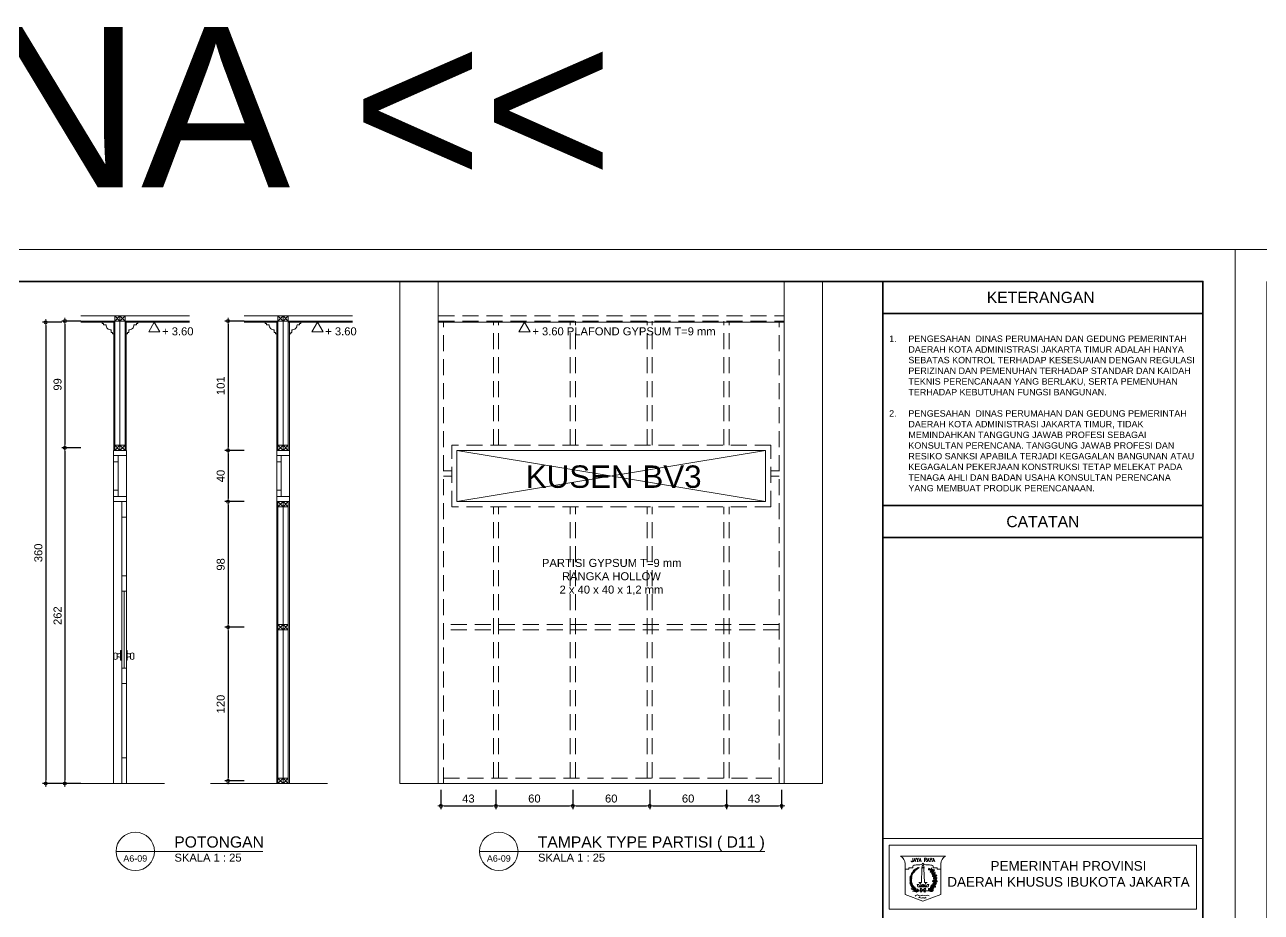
# Model space of a CAD drawing. Header units: millimetres. Extents: x -11 to 1625, y -267 to 180.
# Drawn here: x 957.42 to 996.03, y 152.3 to 180.01 of the extents above; entities that cross this region are included whole.
import ezdxf
from ezdxf.enums import TextEntityAlignment as Align

# ---------------------------------------------------------------- set-up
doc = ezdxf.new("R2010")
doc.units = ezdxf.units.MM
doc.linetypes.add('HIDDEN', pattern=[0.375, 0.25, -0.125])
for name, color, linetype, lineweight in [('ars', 11, 'Continuous', 5), ('GRS KOP', 1, 'Continuous', 35), ('kop', 7, 'Continuous', 20), ('kus', 63, 'Continuous', 15), ('lan', 7, 'Continuous', 15), ('not', 7, 'Continuous', 20), ('PARTISI', 190, 'Continuous', 9), ('pla', 213, 'Continuous', 15), ('tem', 5, 'Continuous', 20), ('u', 6, 'Continuous', 20)]:
    doc.layers.add(name, color=color, linetype=linetype, lineweight=lineweight)
doc.styles.add('BARU', font='complex.shx')
doc.styles.add('S', font='SIMPLEX', dxfattribs={"width": 1.1})
doc.styles.add('simplek', font='simplex.shx')
doc.styles.get("Standard").update_dxf_attribs({"font": 'ARIALUNI.TTF'})
doc.dimstyles.new('SK-25', dxfattribs={"dimtxt": 0.25, "dimasz": 0.1, "dimexe": 0.1, "dimexo": 0, "dimgap": 0.1, "dimtad": 1, "dimdec": 0, "dimlfac": 25, "dimzin": 12, "dimdsep": 46, "dimtxsty": 'Standard', "dimblk": 'BULAT', "dimcen": 0.1, "dimclrd": 256, "dimadec": 0, "dimazin": 3, "dimtfac": 1, "dimtdec": 0, "dimtofl": 0, "dimtmove": 0, "dimatfit": 3, "dimldrblk": 'BULAT', "dimfxl": 0, "dimtolj": 1, "dimtzin": 0, "dimarcsym": 0})

# ---------------------------------------------------------------- blocks, each defined once
blk = doc.blocks.new('kop')
at = {"layer": 'ars'}
for p, q in [((74.521, 35.599), (74.496, 35.614)), ((74.534, 35.595), (74.538, 35.581)), ((74.578, 35.526), (74.553, 35.541)), ((74.578, 35.526), (74.581, 35.555)), ((74.6, 35.468), (74.612, 35.457)), ((74.621, 35.202), (74.607, 35.228)), ((74.614, 35.467), (74.614, 35.452)), ((74.634, 35.366), (74.615, 35.388)), ((74.621, 35.202), (74.64, 35.225)), ((74.631, 35.289), (74.635, 35.273)), ((74.634, 35.366), (74.643, 35.394)), ((74.642, 35.304), (74.637, 35.29)), ((74.472, 34.989), (74.502, 34.992)), ((74.537, 35.048), (74.537, 35.078)), ((74.552, 35.066), (74.578, 35.081))]:
    blk.add_line(p, q, dxfattribs=at)
for centre, radius, start, end in [((74.278, 35.315), 0.405, 114.0856, 237.6325), ((73.961, 35.528), 0.0488, 145.7989, 210.2603), ((73.879, 35.531), 0.0488, 325.7989, 30.2603), ((73.916, 35.552), 0.0488, 274.0793, 338.5407), ((73.965, 35.485), 0.0488, 94.0793, 158.5407), ((73.985, 35.56), 0.0488, 139.3679, 203.8292), ((73.904, 35.572), 0.0488, 319.3679, 23.8292), ((73.984, 35.517), 0.0488, 87.6483, 152.1096), ((73.943, 35.589), 0.0488, 267.6483, 332.1096), ((74.012, 35.589), 0.0488, 133.8416, 198.303), ((73.932, 35.609), 0.0488, 313.8416, 18.303), ((74.007, 35.547), 0.0488, 82.122, 146.5834), ((73.973, 35.622), 0.0488, 262.122, 326.5834), ((74.036, 35.612), 0.0439, 126.6239, 191.0853), ((73.967, 35.639), 0.0439, 306.6239, 11.0853), ((74.026, 35.575), 0.0439, 74.9043, 139.3657), ((74.005, 35.646), 0.0439, 254.9043, 319.3657), ((74, 35.656), 0.0352, 303.961, 8.4223), ((74.054, 35.632), 0.0352, 123.961, 188.4223), ((74.045, 35.603), 0.0352, 72.2414, 136.7027), ((74.03, 35.66), 0.0352, 252.2414, 316.7027), ((74.027, 35.676), 0.0352, 297.7406, 2.2019), ((74.078, 35.647), 0.0352, 117.7406, 182.2019), ((74.066, 35.619), 0.0352, 66.021, 130.4823), ((74.057, 35.677), 0.0352, 246.021, 310.4823), ((74.097, 35.661), 0.0281, 113.4007, 177.862), ((74.058, 35.688), 0.0281, 293.4007, 357.862), ((74.086, 35.64), 0.0281, 61.6811, 126.1424), ((74.082, 35.687), 0.0281, 241.6811, 306.1424), ((74.082, 35.701), 0.0281, 293.4007, 357.862), ((74.121, 35.674), 0.0281, 113.4007, 177.862), ((74.11, 35.653), 0.0281, 61.6811, 126.1424), ((74.106, 35.7), 0.0281, 241.6811, 306.1424), ((74.117, 35.713), 0.0281, 260.9368, 325.3982), ((74.136, 35.669), 0.0281, 80.9368, 145.3982), ((74.232, 35.315), 0.405, 302.3675, 44.4851), ((74.485, 35.674), 0.0613, 235.5154, 280.6207), ((74.445, 35.613), 0.0507, 1.4248, 71.624), ((74.541, 35.601), 0.0613, 235.5154, 280.6207), ((74.589, 35.652), 0.0795, 151.1819, 225.9956), ((74.502, 35.54), 0.0507, 1.4248, 71.624), ((74.464, 35.633), 0.0795, 331.1819, 45.9956), ((74.611, 35.596), 0.0507, 162.5946, 232.7938), ((74.538, 35.6), 0.0613, 313.598, 358.7033), ((74.684, 35.504), 0.0795, 133.1999, 208.0136), ((74.559, 35.525), 0.0795, 313.1999, 28.0136), ((73.816, 35.253), 0.061, 2.2926, 66.7539), ((73.901, 35.312), 0.061, 182.2926, 246.7539), ((73.829, 35.191), 0.061, 12.6628, 77.1241), ((73.902, 35.264), 0.061, 192.6628, 257.1241), ((73.906, 35.362), 0.061, 172.3995, 236.8608), ((73.812, 35.319), 0.061, 352.3995, 56.8608), ((73.907, 35.225), 0.061, 200.2151, 264.6765), ((73.844, 35.143), 0.061, 20.2151, 84.6765), ((73.916, 35.414), 0.061, 164.619, 229.0804), ((73.817, 35.384), 0.061, 344.619, 49.0804), ((73.921, 35.183), 0.061, 206.1601, 270.6214), ((73.867, 35.095), 0.061, 26.1601, 90.6214), ((73.933, 35.316), 0.061, 120.6799, 185.1412), ((73.842, 35.364), 0.061, 300.6799, 5.1412), ((73.923, 35.456), 0.0488, 158.8649, 223.3262), ((73.936, 35.271), 0.061, 130.573, 195.0343), ((73.852, 35.424), 0.061, 292.8994, 357.3608), ((73.937, 35.365), 0.061, 112.8994, 177.3608), ((73.842, 35.44), 0.0488, 338.8649, 43.3262), ((73.837, 35.302), 0.061, 310.573, 15.0343), ((73.943, 35.23), 0.061, 140.9432, 205.4045), ((73.873, 35.469), 0.0488, 287.1453, 351.6066), ((73.935, 35.415), 0.0488, 107.1453, 171.6066), ((73.841, 35.243), 0.061, 320.9432, 25.4045), ((73.942, 35.493), 0.0488, 150.2996, 214.761), ((73.957, 35.19), 0.061, 140.9432, 205.4045), ((73.859, 35.489), 0.0488, 330.2996, 34.761), ((73.948, 35.451), 0.0488, 98.58, 163.0414), ((73.894, 35.513), 0.0488, 278.58, 343.0414), ((73.854, 35.203), 0.061, 320.9432, 25.4045), ((73.974, 35.153), 0.061, 146.9028, 211.3642), ((73.871, 35.155), 0.061, 326.9028, 31.3642), ((73.997, 35.115), 0.061, 146.6953, 211.1566), ((73.893, 35.117), 0.061, 326.6953, 31.1566), ((74.526, 35.44), 0.0795, 20.9123, 95.7261), ((74.592, 35.547), 0.0795, 200.9123, 275.7261), ((74.644, 35.186), 0.0795, 153.0891, 227.9029), ((74.627, 35.286), 0.0613, 205.6201, 250.7254), ((74.52, 35.163), 0.0795, 333.0891, 47.9029), ((74.623, 35.449), 0.0613, 217.2288, 262.3342), ((74.663, 35.361), 0.0795, 171.1641, 245.9779), ((74.552, 35.301), 0.0795, 351.1641, 65.9779), ((74.566, 35.403), 0.0507, 343.1383, 53.3375), ((74.562, 35.252), 0.0507, 331.5296, 41.7288), ((74.602, 35.228), 0.0795, 271.02, 345.8338), ((74.68, 35.129), 0.0795, 91.02, 165.8338), ((74.682, 35.427), 0.0507, 150.0679, 220.2671), ((74.688, 35.241), 0.0507, 128.2781, 198.4773), ((74.63, 35.285), 0.0613, 279.2815, 324.3868), ((74.721, 35.315), 0.0795, 113.3027, 188.1164), ((74.611, 35.377), 0.0795, 293.3027, 8.1164), ((74.611, 35.447), 0.0613, 301.0712, 346.1766), ((73.941, 35.145), 0.061, 208.508, 272.9693), ((73.891, 35.055), 0.061, 28.508, 92.9693), ((73.921, 35.015), 0.061, 40.0311, 104.4924), ((73.953, 35.113), 0.061, 220.0311, 284.4924), ((73.956, 34.978), 0.061, 49.2006, 113.662), ((73.971, 35.08), 0.061, 229.2006, 293.662), ((74.021, 35.084), 0.061, 144.8635, 209.3249), ((73.918, 35.089), 0.061, 324.8635, 29.3249), ((73.99, 34.949), 0.061, 44.4223, 108.8836), ((74.014, 35.049), 0.061, 224.4223, 288.8836), ((74.049, 35.054), 0.061, 144.4903, 208.9516), ((73.946, 35.059), 0.061, 324.4903, 28.9516), ((74.08, 35.031), 0.061, 156.1803, 220.6416), ((73.978, 35.016), 0.061, 336.1803, 40.6416), ((74.567, 35.052), 0.0795, 137.1076, 211.9214), ((74.441, 35.064), 0.0795, 317.1076, 31.9214), ((74.547, 34.969), 0.0507, 83.4432, 153.6424), ((74.537, 35.042), 0.0613, 234.4466, 279.5519), ((74.569, 34.993), 0.0612, 69.8962, 144.7099), ((74.541, 35.085), 0.0612, 249.8962, 324.7099), ((74.582, 35.119), 0.0613, 176.9872, 222.0926), ((74.509, 35.12), 0.0507, 302.8967, 13.0959), ((74.629, 35.078), 0.0507, 106.5818, 176.781), ((74.591, 35.141), 0.0613, 257.5851, 302.6905)]:
    blk.add_arc(centre, radius, start, end, dxfattribs=at)
at = {"layer": 'ars', "color": 11}
for centre, radius, start, end in [((74.491, 34.995), 0.0613, 158.8696, 203.9749), ((74.422, 35.02), 0.0507, 284.779, 354.9783), ((74.44, 34.986), 0.016, 270, 302.3675)]:
    blk.add_arc(centre, radius, start, end, dxfattribs=at)
at = {"layer": 'ars'}
for points, start_tangent, end_tangent in [([(74.461, 35.651), (74.466, 35.634), (74.45, 35.624), (74.429, 35.623), (74.426, 35.64), (74.439, 35.661), (74.444, 35.672), (74.461, 35.663), (74.461, 35.651)], (0.714442, -0.699695), (0.714442, -0.699695)), ([(74.518, 35.578), (74.523, 35.561), (74.507, 35.551), (74.486, 35.55), (74.483, 35.567), (74.496, 35.588), (74.501, 35.599), (74.518, 35.589), (74.518, 35.578)], (0.714442, -0.699695), (0.714442, -0.699695)), ([(74.571, 35.605), (74.582, 35.591), (74.6, 35.598), (74.612, 35.615), (74.601, 35.627), (74.576, 35.629), (74.564, 35.631), (74.562, 35.612), (74.571, 35.605)], (0.149901, -0.988701), (0.149901, -0.988701)), ([(74.551, 35.127), (74.539, 35.113), (74.521, 35.122), (74.51, 35.139), (74.522, 35.151), (74.547, 35.151), (74.559, 35.152), (74.56, 35.133), (74.551, 35.127)], (-0.223771, -0.974642), (-0.223771, -0.974642)), ([(74.594, 35.435), (74.593, 35.416), (74.574, 35.412), (74.555, 35.418), (74.556, 35.435), (74.576, 35.451), (74.584, 35.459), (74.597, 35.445), (74.594, 35.435)], (0.458819, -0.88853), (0.458819, -0.88853)), ([(74.596, 35.277), (74.591, 35.26), (74.572, 35.259), (74.554, 35.269), (74.559, 35.285), (74.581, 35.297), (74.591, 35.303), (74.601, 35.287), (74.596, 35.277)], (0.270637, -0.962681), (0.270637, -0.962681)), ([(74.644, 35.445), (74.652, 35.429), (74.671, 35.432), (74.687, 35.445), (74.678, 35.46), (74.654, 35.467), (74.643, 35.472), (74.637, 35.453), (74.644, 35.445)], (-0.068112, -0.997678), (-0.068112, -0.997678)), ([(74.66, 35.272), (74.661, 35.253), (74.68, 35.25), (74.699, 35.256), (74.697, 35.273), (74.677, 35.288), (74.669, 35.297), (74.656, 35.282), (74.66, 35.272)], (-0.433585, -0.901113), (-0.433585, -0.901113)), ([(74.463, 35.013), (74.447, 35.004), (74.433, 35.018), (74.428, 35.037), (74.443, 35.045), (74.467, 35.037), (74.479, 35.034), (74.474, 35.016), (74.463, 35.013)], (-0.515761, -0.856733), (-0.515761, -0.856733)), ([(74.549, 35.011), (74.537, 34.997), (74.548, 34.981), (74.566, 34.972), (74.576, 34.985), (74.573, 35.01), (74.573, 35.022), (74.554, 35.021), (74.549, 35.011)], (-0.942817, -0.33331), (-0.942817, -0.33331)), ([(74.614, 35.117), (74.608, 35.1), (74.624, 35.089), (74.645, 35.088), (74.649, 35.104), (74.636, 35.126), (74.631, 35.137), (74.614, 35.128), (74.614, 35.117)], (-0.735998, -0.676983), (-0.735998, -0.676983))]:
    blk.add_spline(points, degree=3, dxfattribs=dict(at, start_tangent=start_tangent, end_tangent=end_tangent))
for points in [[(74.445, 34.97), (74.47, 34.975), (74.522, 34.973), (74.56, 34.955)], [(74.445, 34.97), (74.468, 34.959), (74.518, 34.947), (74.56, 34.955)]]:
    blk.add_spline(points, degree=3, dxfattribs=at)
at = {"layer": 'GRS KOP'}
for p, q in [((73, 1), (73, 54)), ((83, 1), (83, 54)), ((73, 53), (83, 53)), ((73, 47), (83, 47)), ((73, 46), (83, 46))]:
    blk.add_line(p, q, dxfattribs=at)
blk.add_lwpolyline([(1, 54), (83, 54), (83, 1), (1, 1)], close=True, dxfattribs=at)
at = {"layer": 'kop', "color": 7}
for p, q in [((84, 55), (0, 55)), ((0, 55), (0, 0)), ((84, 55), (84, 0)), ((84, 55), (84, 0)), ((74.205, 35.69), (74.305, 35.69)), ((74.225, 35.67), (74.205, 35.23)), ((74.235, 35.698), (74.275, 35.698)), ((74.285, 35.67), (74.305, 35.23)), ((74.075, 35.17), (74.124, 35.17)), ((74.075, 35.17), (74.095, 35.09)), ((74.124, 35.23), (74.124, 35.228)), ((74.124, 35.23), (74.205, 35.23)), ((74.124, 35.228), (74.129, 35.228)), ((74.124, 35.17), (74.134, 35.13)), ((74.195, 35.15), (74.235, 35.15)), ((74.275, 35.15), (74.315, 35.15)), ((74.305, 35.23), (74.386, 35.23)), ((74.376, 35.13), (74.386, 35.17)), ((74.381, 35.228), (74.386, 35.228)), ((74.386, 35.23), (74.386, 35.228)), ((74.386, 35.17), (74.435, 35.17)), ((74.415, 35.09), (74.435, 35.17)), ((74.095, 35.09), (74.415, 35.09)), ((74.134, 35.13), (74.376, 35.13))]:
    blk.add_line(p, q, dxfattribs=at)
at = {"layer": 'kop'}
for p, q in [((83, 36.6), (73, 36.6)), ((73.2, 34.4), (73.2, 36.4)), ((82.8, 36.4), (73.2, 36.4)), ((82.8, 34.4), (82.8, 36.4)), ((82.8, 34.4), (73.2, 34.4))]:
    blk.add_line(p, q, dxfattribs=at)
at = {"layer": 'kop', "color": 5}
for p, q in [((74.955, 36.05), (73.555, 36.05)), ((73.695, 35.81), (73.695, 34.85)), ((73.695, 35.65), (73.815, 35.65)), ((73.815, 35.69), (73.815, 35.65)), ((73.815, 35.69), (73.935, 35.69)), ((73.935, 35.73), (73.935, 35.69)), ((74.575, 35.73), (74.575, 35.69)), ((74.695, 35.69), (74.575, 35.69)), ((74.695, 35.69), (74.695, 35.65)), ((74.815, 35.65), (74.695, 35.65)), ((74.815, 35.81), (74.815, 34.85)), ((73.695, 34.85), (74.255, 34.65)), ((74.225, 34.95), (74.171, 35.022)), ((74.255, 34.986), (74.203, 35.046)), ((74.225, 34.95), (74.21, 34.93)), ((74.255, 34.986), (74.307, 35.046)), ((74.255, 34.65), (74.815, 34.85)), ((74.285, 34.95), (74.339, 35.022)), ((74.285, 34.95), (74.3, 34.93))]:
    blk.add_line(p, q, dxfattribs=at)
at = {"layer": 'kop', "color": 7}
for points in [[(74.235, 35.698), (74.233, 35.701), (74.231, 35.704), (74.229, 35.707), (74.228, 35.71), (74.227, 35.713), (74.227, 35.715), (74.226, 35.718), (74.226, 35.72), (74.226, 35.723), (74.226, 35.725), (74.226, 35.728), (74.226, 35.731), (74.226, 35.733), (74.227, 35.736), (74.228, 35.738), (74.229, 35.741), (74.23, 35.743), (74.232, 35.746), (74.234, 35.749), (74.236, 35.753), (74.24, 35.758), (74.244, 35.763), (74.249, 35.77), (74.255, 35.778)], [(74.275, 35.698), (74.277, 35.701), (74.279, 35.704), (74.281, 35.707), (74.282, 35.71), (74.283, 35.713), (74.283, 35.715), (74.284, 35.718), (74.284, 35.72), (74.284, 35.723), (74.284, 35.725), (74.284, 35.728), (74.284, 35.731), (74.284, 35.733), (74.283, 35.736), (74.282, 35.738), (74.281, 35.741), (74.28, 35.743), (74.278, 35.746), (74.276, 35.749), (74.274, 35.753), (74.27, 35.758), (74.266, 35.763), (74.261, 35.77), (74.255, 35.778)]]:
    blk.add_lwpolyline(points, dxfattribs=at)
at = {"layer": 'kop', "color": 1}
blk.add_lwpolyline([(74.07, 34.97), (74.44, 34.97)], close=True, dxfattribs=at)
at = {"layer": 'kop', "color": 5}
for points in [[(74.21, 34.97), (74.18, 34.93)], [(74.3, 34.97), (74.33, 34.93)]]:
    blk.add_lwpolyline(points, dxfattribs=at)
for centre, radius, start, end in [((73.419, 35.81), 0.276, 0, 60.5129), ((75.091, 35.81), 0.276, 119.4871, 180), ((73.975, 35.73), 0.04, 90, 180), ((74.535, 35.73), 0.04, 0, 90), ((74.187, 35.034), 0.02, 36.8699, 216.8699), ((74.323, 35.034), 0.02, 323.1301, 143.1301)]:
    blk.add_arc(centre, radius, start, end, dxfattribs=at)
at = {"layer": 'kop', "color": 7}
for centre, radius, start, end in [((74.198, 35.663), 0.0283, 15, 75), ((74.312, 35.663), 0.0283, 105, 165), ((74.079, 35.119), 0.12, 15, 65.3894), ((74.255, 35.15), 0.02, 0, 180), ((74.431, 35.119), 0.12, 114.6106, 165)]:
    blk.add_arc(centre, radius, start, end, dxfattribs=at)
at = {"layer": 'kop', "color": 1}
blk.add_arc((74.07, 34.986), 0.016, 237.6325, 270, dxfattribs=at)
at = {"layer": 'kop', "color": 5}
for points in [[(74.255, 35.83), (74.232, 35.807), (74.2, 35.793), (74.12, 35.782), (74.046, 35.777), (73.975, 35.77)], [(74.255, 35.83), (74.278, 35.807), (74.31, 35.793), (74.39, 35.782), (74.464, 35.777), (74.535, 35.77)], [(74.023, 34.99), (74.006, 34.984), (73.974, 34.992), (73.925, 35.01), (73.891, 35.041)], [(74.038, 34.971), (74.016, 34.967), (73.997, 34.959), (73.964, 34.956), (73.932, 34.964)], [(74.082, 34.965), (74.066, 34.956), (74.034, 34.952), (74.006, 34.952), (73.992, 34.948)], [(74.015, 34.807), (74.089, 34.844), (74.162, 34.807), (74.249, 34.833), (74.326, 34.809), (74.4, 34.83), (74.45, 34.817)], [(74.125, 34.97), (74.104, 34.959), (74.093, 34.947), (74.051, 34.932), (74.033, 34.937)], [(74.113, 34.984), (74.085, 34.986), (74.071, 34.993), (74.051, 34.993)], [(74.125, 34.97), (74.112, 34.996), (74.085, 35.02), (74.081, 35.031)], [(74.12, 34.747), (74.16, 34.759), (74.204, 34.744), (74.255, 34.753), (74.3, 34.744), (74.332, 34.758), (74.357, 34.749)]]:
    blk.add_spline(points, degree=3, dxfattribs=at)
at = {"layer": 'kop'}
for s, height, p in [('KETERANGAN ', 0.35, (78, 53.5)), ('CATATAN', 0.35, (78, 46.5)), ('PEMERINTAH PROVINSI', 0.29998, (78.8, 35.75)), ('DAERAH KHUSUS IBUKOTA JAKARTA', 0.29998, (78.8, 35.25))]:
    blk.add_text(s, height=height, dxfattribs=at).set_placement(p, align=Align.MIDDLE)
at = {"layer": 'kop', "color": 5, "style": 'BARU', "width": 0.9}
blk.add_text('JAYA RAYA', height=0.12, dxfattribs=at).set_placement((74.255, 35.93), align=Align.MIDDLE)
at = {"layer": 'kop', "insert": (73.2, 49.875), "char_height": 0.2, "width": 9.6, "attachment_point": 4}
blk.add_mtext('\\pi-0.6,l0.6,t0.6;1.^IPENGESAHAN  DINAS PERUMAHAN DAN GEDUNG PEMERINTAH DAERAH KOTA ADMINISTRASI JAKARTA TIMUR ADALAH HANYA SEBATAS KONTROL TERHADAP KESESUAIAN DENGAN REGULASI PERIZINAN DAN PEMENUHAN TERHADAP STANDAR DAN KAIDAH TEKNIS PERENCANAAN YANG BERLAKU, SERTA PEMENUHAN TERHADAP KEBUTUHAN FUNGSI BANGUNAN.\\P\\P2.^IPENGESAHAN  DINAS PERUMAHAN DAN GEDUNG PEMERINTAH DAERAH KOTA ADMINISTRASI JAKARTA TIMUR, TIDAK MEMINDAHKAN TANGGUNG JAWAB PROFESI SEBAGAI KONSULTAN PERENCANA. TANGGUNG JAWAB PROFESI DAN RESIKO SANKSI APABILA TERJADI KEGAGALAN BANGUNAN ATAU KEGAGALAN PEKERJAAN KONSTRUKSI TETAP MELEKAT PADA TENAGA AHLI DAN BADAN USAHA KONSULTAN PERENCANA YANG MEMBUAT PRODUK PERENCANAAN.', dxfattribs=at)
at = {"layer": 'kop', "style": 'BARU', "flags": 4}
for p, height in [((73.8, 5.4), 0.35), ((80.303, 5.382), 0.25), ((73.8, 4.9), 0.35), ((80.303, 4.882), 0.25), ((73.8, 4.4), 0.35), ((80.303, 4.382), 0.25)]:
    blk.add_attdef('-', p, '', height=height, dxfattribs=at)
at = {"layer": 'kop', "flags": 4}
for tag, p in [('AR-00', (78.057, 2.648)), ('00', (81.238, 2.647))]:
    blk.add_attdef(tag, text='', height=0.35, dxfattribs=at).set_placement(p, align=Align.MIDDLE)
blk = doc.blocks.new('PEILA')
blk.add_lwpolyline([(-0.188, -0.325), (0.188, -0.325), (0, 0)], close=True)
at = {"style": 'S', "width": 1.1, "flags": 4}
blk.add_attdef('CAT', (0.265, -0.289), '', height=0.2, dxfattribs=at)
blk = doc.blocks.new('BULAT')
for p, q in [((-1, 0), (1, 0)), ((0, -1), (0, 1))]:
    blk.add_line(p, q)
blk.add_circle((0, 0), 0.5)
blk = doc.blocks.new('*D2407')
at = {"layer": 'Defpoints', "color": 0, "ltscale": 0.15}
for p in [(964.268, 170.762), (963.768, 166.722), (964.268, 166.722)]:
    blk.add_point(p, dxfattribs=at)
at = {"layer": 'u', "color": 0, "lineweight": -2, "ltscale": 0.15}
for p, q in [((964.268, 170.762), (963.668, 170.762)), ((964.268, 166.722), (963.668, 166.722))]:
    blk.add_line(p, q, dxfattribs=at)
at = {"layer": 'u', "lineweight": -2, "ltscale": 0.15}
blk.add_line((963.768, 170.662), (963.768, 166.822), dxfattribs=at)
at = {"layer": 'u', "lineweight": -2, "ltscale": 0.15, "xscale": 0.1, "yscale": 0.1, "zscale": 0.1}
for p, rotation in [((963.768, 170.762), 90), ((963.768, 166.722), 270)]:
    blk.add_blockref('BULAT', p, dxfattribs=dict(at, rotation=rotation))
at = {"layer": 'u', "color": 0, "ltscale": 0.15, "insert": (963.54, 168.742), "char_height": 0.25, "attachment_point": 5, "rotation": 90}
blk.add_mtext('\\A1;101', dxfattribs=at)
blk = doc.blocks.new('*D2408')
at = {"layer": 'Defpoints', "color": 0, "ltscale": 0.15}
for p in [(964.268, 161.202), (963.768, 156.402), (964.268, 156.402)]:
    blk.add_point(p, dxfattribs=at)
at = {"layer": 'u', "color": 0, "lineweight": -2, "ltscale": 0.15}
for p, q in [((964.268, 161.202), (963.668, 161.202)), ((964.268, 156.402), (963.668, 156.402))]:
    blk.add_line(p, q, dxfattribs=at)
at = {"layer": 'u', "lineweight": -2, "ltscale": 0.15}
blk.add_line((963.768, 161.102), (963.768, 156.502), dxfattribs=at)
at = {"layer": 'u', "lineweight": -2, "ltscale": 0.15, "xscale": 0.1, "yscale": 0.1, "zscale": 0.1}
for p, rotation in [((963.768, 161.202), 90), ((963.768, 156.402), 270)]:
    blk.add_blockref('BULAT', p, dxfattribs=dict(at, rotation=rotation))
at = {"layer": 'u', "color": 0, "ltscale": 0.15, "insert": (963.54, 158.802), "char_height": 0.25, "attachment_point": 5, "rotation": 90}
blk.add_mtext('\\A1;120', dxfattribs=at)
blk = doc.blocks.new('*D2409')
at = {"layer": 'Defpoints', "color": 0, "ltscale": 0.15}
for p in [(964.268, 165.122), (963.768, 161.202), (964.268, 161.202)]:
    blk.add_point(p, dxfattribs=at)
at = {"layer": 'u', "color": 0, "lineweight": -2, "ltscale": 0.15}
for p, q in [((964.268, 165.122), (963.668, 165.122)), ((964.268, 161.202), (963.668, 161.202))]:
    blk.add_line(p, q, dxfattribs=at)
at = {"layer": 'u', "lineweight": -2, "ltscale": 0.15}
blk.add_line((963.768, 165.022), (963.768, 161.302), dxfattribs=at)
at = {"layer": 'u', "lineweight": -2, "ltscale": 0.15, "xscale": 0.1, "yscale": 0.1, "zscale": 0.1}
for p, rotation in [((963.768, 165.122), 90), ((963.768, 161.202), 270)]:
    blk.add_blockref('BULAT', p, dxfattribs=dict(at, rotation=rotation))
at = {"layer": 'u', "color": 0, "ltscale": 0.15, "insert": (963.54, 163.162), "char_height": 0.25, "attachment_point": 5, "rotation": 90}
blk.add_mtext('\\A1;98', dxfattribs=at)
blk = doc.blocks.new('Ndtpd')
blk.add_line((0.747, 0), (-0.747, 0))
blk.add_circle((0, 0), 0.747)
at = {"flags": 4}
for tag, height, p in [('NO', 0.5, (0, 0.148)), ('NOLBR', 0.3, (0, -0.398))]:
    blk.add_attdef(tag, text='', height=height, dxfattribs=at).set_placement(p, align=Align.CENTER)
for tag, p, height in [('NDTPD', (1.516, 0.148), 0.5), ('SKALA', (1.523, -0.398), 0.3)]:
    blk.add_attdef(tag, p, '', height=height, dxfattribs=at)
blk = doc.blocks.new('*D2410')
at = {"layer": 'Defpoints', "color": 0, "ltscale": 0.15}
for p in [(959.173, 166.802), (958.673, 156.322), (959.173, 156.322)]:
    blk.add_point(p, dxfattribs=at)
at = {"layer": 'u', "color": 0, "lineweight": -2, "ltscale": 0.15}
for p, q in [((959.173, 166.802), (958.573, 166.802)), ((959.173, 156.322), (958.573, 156.322))]:
    blk.add_line(p, q, dxfattribs=at)
at = {"layer": 'u', "lineweight": -2, "ltscale": 0.15}
blk.add_line((958.673, 166.702), (958.673, 156.422), dxfattribs=at)
at = {"layer": 'u', "lineweight": -2, "ltscale": 0.15, "xscale": 0.1, "yscale": 0.1, "zscale": 0.1}
for p, rotation in [((958.673, 166.802), 90), ((958.673, 156.322), 270)]:
    blk.add_blockref('BULAT', p, dxfattribs=dict(at, rotation=rotation))
at = {"layer": 'u', "color": 0, "ltscale": 0.15, "insert": (958.445, 161.562), "char_height": 0.25, "attachment_point": 5, "rotation": 90}
blk.add_mtext('\\A1;262', dxfattribs=at)
blk = doc.blocks.new('*D2411')
at = {"layer": 'Defpoints', "color": 0, "ltscale": 0.15}
for p in [(959.173, 170.762), (958.673, 166.802), (959.173, 166.802)]:
    blk.add_point(p, dxfattribs=at)
at = {"layer": 'u', "color": 0, "lineweight": -2, "ltscale": 0.15}
for p, q in [((959.173, 170.762), (958.573, 170.762)), ((959.173, 166.802), (958.573, 166.802))]:
    blk.add_line(p, q, dxfattribs=at)
at = {"layer": 'u', "lineweight": -2, "ltscale": 0.15}
blk.add_line((958.673, 170.662), (958.673, 166.902), dxfattribs=at)
at = {"layer": 'u', "lineweight": -2, "ltscale": 0.15, "xscale": 0.1, "yscale": 0.1, "zscale": 0.1}
for p, rotation in [((958.673, 170.762), 90), ((958.673, 166.802), 270)]:
    blk.add_blockref('BULAT', p, dxfattribs=dict(at, rotation=rotation))
at = {"layer": 'u', "color": 0, "ltscale": 0.15, "insert": (958.445, 168.782), "char_height": 0.25, "attachment_point": 5, "rotation": 90}
blk.add_mtext('\\A1;99', dxfattribs=at)
blk = doc.blocks.new('*D2412')
at = {"layer": 'Defpoints', "color": 0, "ltscale": 0.15}
for p in [(964.268, 166.722), (963.768, 165.122), (964.268, 165.122)]:
    blk.add_point(p, dxfattribs=at)
at = {"layer": 'u', "color": 0, "lineweight": -2, "ltscale": 0.15}
for p, q in [((964.268, 166.722), (963.668, 166.722)), ((964.268, 165.122), (963.668, 165.122))]:
    blk.add_line(p, q, dxfattribs=at)
at = {"layer": 'u', "lineweight": -2, "ltscale": 0.15}
blk.add_line((963.768, 166.622), (963.768, 165.222), dxfattribs=at)
at = {"layer": 'u', "lineweight": -2, "ltscale": 0.15, "xscale": 0.1, "yscale": 0.1, "zscale": 0.1}
for p, rotation in [((963.768, 166.722), 90), ((963.768, 165.122), 270)]:
    blk.add_blockref('BULAT', p, dxfattribs=dict(at, rotation=rotation))
at = {"layer": 'u', "color": 0, "ltscale": 0.15, "insert": (963.54, 165.922), "char_height": 0.25, "attachment_point": 5, "rotation": 90}
blk.add_mtext('\\A1;40', dxfattribs=at)
blk = doc.blocks.new('*D2419')
at = {"layer": 'Defpoints', "color": 0, "ltscale": 0.15}
for p in [(972.135, 156.122), (974.535, 156.122), (974.535, 155.622)]:
    blk.add_point(p, dxfattribs=at)
at = {"layer": 'u', "color": 0, "lineweight": -2, "ltscale": 0.15}
for p, q in [((972.135, 156.122), (972.135, 155.522)), ((974.535, 156.122), (974.535, 155.522))]:
    blk.add_line(p, q, dxfattribs=at)
at = {"layer": 'u', "lineweight": -2, "ltscale": 0.15}
blk.add_line((972.235, 155.622), (974.435, 155.622), dxfattribs=at)
at = {"layer": 'u', "lineweight": -2, "ltscale": 0.15, "xscale": 0.1, "yscale": 0.1, "zscale": 0.1, "rotation": 180}
blk.add_blockref('BULAT', (972.135, 155.622), dxfattribs=at)
at = {"layer": 'u', "lineweight": -2, "ltscale": 0.15, "xscale": 0.1, "yscale": 0.1, "zscale": 0.1}
blk.add_blockref('BULAT', (974.535, 155.622), dxfattribs=at)
at = {"layer": 'u', "color": 0, "ltscale": 0.15, "insert": (973.335, 155.85), "char_height": 0.25, "attachment_point": 5}
blk.add_mtext('\\A1;60', dxfattribs=at)
blk = doc.blocks.new('*D2420')
at = {"layer": 'Defpoints', "color": 0, "ltscale": 0.15}
for p in [(974.535, 156.122), (976.935, 156.122), (976.935, 155.622)]:
    blk.add_point(p, dxfattribs=at)
at = {"layer": 'u', "color": 0, "lineweight": -2, "ltscale": 0.15}
for p, q in [((974.535, 156.122), (974.535, 155.522)), ((976.935, 156.122), (976.935, 155.522))]:
    blk.add_line(p, q, dxfattribs=at)
at = {"layer": 'u', "lineweight": -2, "ltscale": 0.15}
blk.add_line((974.635, 155.622), (976.835, 155.622), dxfattribs=at)
at = {"layer": 'u', "lineweight": -2, "ltscale": 0.15, "xscale": 0.1, "yscale": 0.1, "zscale": 0.1, "rotation": 180}
blk.add_blockref('BULAT', (974.535, 155.622), dxfattribs=at)
at = {"layer": 'u', "lineweight": -2, "ltscale": 0.15, "xscale": 0.1, "yscale": 0.1, "zscale": 0.1}
blk.add_blockref('BULAT', (976.935, 155.622), dxfattribs=at)
at = {"layer": 'u', "color": 0, "ltscale": 0.15, "insert": (975.735, 155.85), "char_height": 0.25, "attachment_point": 5}
blk.add_mtext('\\A1;60', dxfattribs=at)
blk = doc.blocks.new('*D2421')
at = {"layer": 'Defpoints', "color": 0, "ltscale": 0.15}
for p in [(976.935, 156.122), (979.335, 156.122), (979.335, 155.622)]:
    blk.add_point(p, dxfattribs=at)
at = {"layer": 'u', "color": 0, "lineweight": -2, "ltscale": 0.15}
for p, q in [((976.935, 156.122), (976.935, 155.522)), ((979.335, 156.122), (979.335, 155.522))]:
    blk.add_line(p, q, dxfattribs=at)
at = {"layer": 'u', "lineweight": -2, "ltscale": 0.15}
blk.add_line((977.035, 155.622), (979.235, 155.622), dxfattribs=at)
at = {"layer": 'u', "lineweight": -2, "ltscale": 0.15, "xscale": 0.1, "yscale": 0.1, "zscale": 0.1, "rotation": 180}
blk.add_blockref('BULAT', (976.935, 155.622), dxfattribs=at)
at = {"layer": 'u', "lineweight": -2, "ltscale": 0.15, "xscale": 0.1, "yscale": 0.1, "zscale": 0.1}
blk.add_blockref('BULAT', (979.335, 155.622), dxfattribs=at)
at = {"layer": 'u', "color": 0, "ltscale": 0.15, "insert": (978.135, 155.85), "char_height": 0.25, "attachment_point": 5}
blk.add_mtext('\\A1;60', dxfattribs=at)
blk = doc.blocks.new('*D2422')
at = {"layer": 'Defpoints', "color": 0, "ltscale": 0.15}
for p in [(970.415, 156.122), (972.135, 156.122), (972.135, 155.622)]:
    blk.add_point(p, dxfattribs=at)
at = {"layer": 'u', "color": 0, "lineweight": -2, "ltscale": 0.15}
for p, q in [((970.415, 156.122), (970.415, 155.522)), ((972.135, 156.122), (972.135, 155.522))]:
    blk.add_line(p, q, dxfattribs=at)
at = {"layer": 'u', "lineweight": -2, "ltscale": 0.15}
blk.add_line((970.515, 155.622), (972.035, 155.622), dxfattribs=at)
at = {"layer": 'u', "lineweight": -2, "ltscale": 0.15, "xscale": 0.1, "yscale": 0.1, "zscale": 0.1, "rotation": 180}
blk.add_blockref('BULAT', (970.415, 155.622), dxfattribs=at)
at = {"layer": 'u', "lineweight": -2, "ltscale": 0.15, "xscale": 0.1, "yscale": 0.1, "zscale": 0.1}
blk.add_blockref('BULAT', (972.135, 155.622), dxfattribs=at)
at = {"layer": 'u', "color": 0, "ltscale": 0.15, "insert": (971.275, 155.85), "char_height": 0.25, "attachment_point": 5}
blk.add_mtext('\\A1;43', dxfattribs=at)
blk = doc.blocks.new('*D2423')
at = {"layer": 'Defpoints', "color": 0, "ltscale": 0.15}
for p in [(979.335, 156.122), (981.055, 156.122), (981.055, 155.622)]:
    blk.add_point(p, dxfattribs=at)
at = {"layer": 'u', "color": 0, "lineweight": -2, "ltscale": 0.15}
for p, q in [((979.335, 156.122), (979.335, 155.522)), ((981.055, 156.122), (981.055, 155.522))]:
    blk.add_line(p, q, dxfattribs=at)
at = {"layer": 'u', "lineweight": -2, "ltscale": 0.15}
blk.add_line((979.435, 155.622), (980.955, 155.622), dxfattribs=at)
at = {"layer": 'u', "lineweight": -2, "ltscale": 0.15, "xscale": 0.1, "yscale": 0.1, "zscale": 0.1, "rotation": 180}
blk.add_blockref('BULAT', (979.335, 155.622), dxfattribs=at)
at = {"layer": 'u', "lineweight": -2, "ltscale": 0.15, "xscale": 0.1, "yscale": 0.1, "zscale": 0.1}
blk.add_blockref('BULAT', (981.055, 155.622), dxfattribs=at)
at = {"layer": 'u', "color": 0, "ltscale": 0.15, "insert": (980.195, 155.85), "char_height": 0.25, "attachment_point": 5}
blk.add_mtext('\\A1;43', dxfattribs=at)
blk = doc.blocks.new('*D2457')
at = {"layer": 'Defpoints', "color": 0, "ltscale": 0.15}
for p in [(958.573, 170.722), (958.073, 156.322), (958.573, 156.322)]:
    blk.add_point(p, dxfattribs=at)
at = {"layer": 'u', "color": 0, "lineweight": -2, "ltscale": 0.15}
for p, q in [((958.573, 170.722), (957.973, 170.722)), ((958.573, 156.322), (957.973, 156.322))]:
    blk.add_line(p, q, dxfattribs=at)
at = {"layer": 'u', "lineweight": -2, "ltscale": 0.15}
blk.add_line((958.073, 170.622), (958.073, 156.422), dxfattribs=at)
at = {"layer": 'u', "lineweight": -2, "ltscale": 0.15, "xscale": 0.1, "yscale": 0.1, "zscale": 0.1}
for p, rotation in [((958.073, 170.722), 90), ((958.073, 156.322), 270)]:
    blk.add_blockref('BULAT', p, dxfattribs=dict(at, rotation=rotation))
at = {"layer": 'u', "color": 0, "ltscale": 0.15, "insert": (957.845, 163.522), "char_height": 0.25, "attachment_point": 5, "rotation": 90}
blk.add_mtext('\\A1;360', dxfattribs=at)

msp = doc.modelspace()

# ---------------------------------------------------------------- linework, layer by layer
at = {"layer": 'ars'}
for p, q in [((960.2329145, 170.7224628), (959.1725484, 170.7224628)), ((960.1969145, 166.7224628), (960.1969145, 170.7224628)), ((960.2329145, 170.7624628), (960.3929145, 170.9224628)), ((960.2329145, 170.9224628), (960.3929145, 170.7624628)), ((960.3929145, 170.9224628), (960.5529145, 170.7624628)), ((960.3929145, 170.7624628), (960.5529145, 170.9224628)), ((960.5529145, 170.7224628), (962.5592919, 170.7224628)), ((960.5889145, 166.7224628), (960.5889145, 170.7224628)), ((965.3279756, 170.7224628), (964.2676095, 170.7224628)), ((965.2919756, 166.7224628), (965.2919756, 170.7224628)), ((965.3279756, 170.7624628), (965.4879756, 170.9224628)), ((965.3279756, 170.9224628), (965.4879756, 170.7624628)), ((965.4879756, 170.9224628), (965.6479756, 170.7624628)), ((965.4879756, 170.7624628), (965.6479756, 170.9224628)), ((965.6479756, 170.7224628), (967.6543529, 170.7224628)), ((965.6839756, 166.7224628), (965.6839756, 170.7224628)), ((970.3349987, 170.7224628), (981.1349987, 170.7224628)), ((960.2329145, 166.7224628), (960.3929145, 166.8824628)), ((960.2329145, 166.8824628), (960.3929145, 166.7224628)), ((960.3929145, 166.8824628), (960.5529145, 166.7224628)), ((960.3929145, 166.7224628), (960.5529145, 166.8824628)), ((965.3279756, 166.7224628), (965.4879756, 166.8824628)), ((965.3279756, 166.8824628), (965.4879756, 166.7224628)), ((965.4879756, 166.8824628), (965.6479756, 166.7224628)), ((965.4879756, 166.7224628), (965.6479756, 166.8824628)), ((965.2919756, 156.3224628), (965.2919756, 165.1224628)), ((965.3279756, 165.1224628), (965.4879756, 164.9624628)), ((965.3279756, 164.9624628), (965.4879756, 165.1224628)), ((965.4879756, 164.9624628), (965.6479756, 165.1224628)), ((965.4879756, 165.1224628), (965.6479756, 164.9624628)), ((965.6839756, 156.3224628), (965.6839756, 165.1224628)), ((965.3279756, 161.1224628), (965.4879756, 161.2824628)), ((965.3279756, 161.2824628), (965.4879756, 161.1224628)), ((965.4879756, 161.2824628), (965.6479756, 161.1224628)), ((965.4879756, 161.1224628), (965.6479756, 161.2824628)), ((965.3279756, 156.3224628), (965.4879756, 156.4824628)), ((965.3279756, 156.4824628), (965.4879756, 156.3224628)), ((965.4879756, 156.4824628), (965.6479756, 156.3224628)), ((965.4879756, 156.3224628), (965.6479756, 156.4824628))]:
    msp.add_line(p, q, dxfattribs=at)
for points in [[(960.2016814, 160.381515), (960.2016814, 160.2143879)], [(960.3016814, 160.381515), (960.3016814, 160.2143879)], [(960.3154593, 160.3694077), (960.3016814, 160.3694077)], [(960.3154593, 160.2755178), (960.3016814, 160.2755178)], [(960.7103697, 160.3694077), (960.7241476, 160.3694077)], [(960.7103697, 160.2755178), (960.7241476, 160.2755178)], [(960.7241476, 160.381515), (960.7241476, 160.2143879)], [(960.8241476, 160.381515), (960.8241476, 160.2143879)]]:
    msp.add_lwpolyline(points, dxfattribs=at)
for points in [[(960.4329145, 160.4724628), (960.4099073, 160.4724628), (960.4099073, 160.1724628), (960.4329145, 160.1724628)], [(960.5929145, 160.4724628), (960.6159218, 160.4724628), (960.6159218, 160.1724628), (960.5929145, 160.1724628)]]:
    msp.add_lwpolyline(points, close=True, dxfattribs=at)
for centre, radius, start, end in [((960.2516814, 160.3215463), 0.0780785, 50.17975461, 129.82024539), ((960.3106268, 160.667981), 0.2986124, 269.07273269, 289.4189203), ((960.3106268, 159.9769445), 0.2986124, 70.5810797, 90.92726731), ((960.7152022, 160.667981), 0.2986124, 250.5810797, 270.92726731), ((960.7152022, 159.9769445), 0.2986124, 89.07273269, 109.4189203), ((960.7741476, 160.3215463), 0.0780785, 50.17975461, 129.82024539), ((960.2516814, 160.2743566), 0.0780785, 230.17975461, 309.82024539), ((960.7741476, 160.2743566), 0.0780785, 230.17975461, 309.82024539)]:
    msp.add_arc(centre, radius, start, end, dxfattribs=at)
at = {"layer": 'kus'}
for p, q in [((960.1929145, 166.5624628), (960.1929145, 156.3224628)), ((960.3329145, 166.5624628), (960.3329145, 165.2824628)), ((960.5929145, 166.5624628), (960.5929145, 156.3224628)), ((965.2879756, 165.2824628), (965.2879756, 166.5624628)), ((965.4279756, 166.5624628), (965.4279756, 165.2824628)), ((965.6879756, 165.2824628), (965.6879756, 166.5624628)), ((980.5549987, 166.7224628), (970.9149987, 166.7224628)), ((980.5549987, 165.1224628), (970.9149987, 166.7224628)), ((970.9149987, 165.1224628), (980.5549987, 166.7224628)), ((970.9149987, 166.7224628), (970.9149987, 165.1224628)), ((980.5549987, 165.1224628), (980.5549987, 166.7224628)), ((960.3329145, 166.3624628), (960.1929145, 166.3624628)), ((965.4279756, 166.3624628), (965.2879756, 166.3624628)), ((960.3329145, 165.4824628), (960.1929145, 165.4824628)), ((960.5929145, 165.2824628), (960.1929145, 165.2824628)), ((965.4279756, 165.4824628), (965.2879756, 165.4824628)), ((960.5929145, 165.1224628), (960.1929145, 165.1224628)), ((960.4529145, 165.1224628), (960.4529145, 156.3224628)), ((980.5549987, 165.1224628), (970.9149987, 165.1224628)), ((960.5929145, 164.6424628), (960.4529145, 164.6424628)), ((960.4529145, 162.8024628), (960.5929145, 162.8024628)), ((960.4529145, 162.3224628), (960.5929145, 162.3224628)), ((960.5229145, 159.9224628), (960.5229145, 162.3224628)), ((960.4529145, 159.9224628), (960.5929145, 159.9224628)), ((960.4529145, 159.4424628), (960.5929145, 159.4424628)), ((960.5929145, 157.1224628), (960.4529145, 157.1224628))]:
    msp.add_line(p, q, dxfattribs=at)
for points in [[(960.1929145, 166.5624628), (960.5929145, 166.5624628), (960.5929145, 166.7224628), (960.1929145, 166.7224628)], [(965.2879756, 166.5624628), (965.6879756, 166.5624628), (965.6879756, 166.7224628), (965.2879756, 166.7224628)], [(965.2879756, 165.1224628), (965.6879756, 165.1224628), (965.6879756, 165.2824628), (965.2879756, 165.2824628)]]:
    msp.add_lwpolyline(points, close=True, dxfattribs=at)
at = {"layer": 'lan'}
for p, q in [((958.1225372, 156.3224628), (961.7803955, 156.3224628)), ((963.2175982, 156.3224628), (966.8754565, 156.3224628)), ((969.1349987, 156.3224628), (982.3349987, 156.3224628))]:
    msp.add_line(p, q, dxfattribs=at)
for points in [[(959.8769145, 170.6424628), (959.8769145, 170.6824628), (959.8369145, 170.6824628), (959.8369145, 170.7224628), (960.1969145, 170.7224628), (960.1969145, 170.3624628), (960.1569145, 170.3624628), (960.1569145, 170.4024628), (960.1169145, 170.4024628), (960.1169145, 170.4824628, -0.4142135624), (959.9569145, 170.6424628)], [(960.9089145, 170.6424628), (960.9089145, 170.6824628), (960.9489145, 170.6824628), (960.9489145, 170.7224628), (960.5889145, 170.7224628), (960.5889145, 170.3624628), (960.6289145, 170.3624628), (960.6289145, 170.4024628), (960.6689145, 170.4024628), (960.6689145, 170.4824628, 0.4142135624), (960.8289145, 170.6424628)], [(964.9719756, 170.6424628), (964.9719756, 170.6824628), (964.9319756, 170.6824628), (964.9319756, 170.7224628), (965.2919756, 170.7224628), (965.2919756, 170.3624628), (965.2519756, 170.3624628), (965.2519756, 170.4024628), (965.2119756, 170.4024628), (965.2119756, 170.4824628, -0.4142135624), (965.0519756, 170.6424628)], [(966.0039756, 170.6424628), (966.0039756, 170.6824628), (966.0439756, 170.6824628), (966.0439756, 170.7224628), (965.6839756, 170.7224628), (965.6839756, 170.3624628), (965.7239756, 170.3624628), (965.7239756, 170.4024628), (965.7639756, 170.4024628), (965.7639756, 170.4824628, 0.4142135624), (965.9239756, 170.6424628)]]:
    msp.add_lwpolyline(points, format="xyb", close=True, dxfattribs=at)
at = {"layer": 'not'}
for p, q in [((961.4712052, 154.2013332), (964.8592265, 154.2013332)), ((972.8238639, 154.2013332), (980.527713, 154.2013332))]:
    msp.add_line(p, q, dxfattribs=at)
at = {"layer": 'PARTISI'}
for p, q in [((960.2329145, 166.7224628), (960.2329145, 170.9224628)), ((960.2329145, 170.9224628), (960.5529145, 170.9224628)), ((960.3929145, 166.7224628), (960.3929145, 170.9224628)), ((960.5529145, 166.7224628), (960.5529145, 170.9224628)), ((965.3279756, 166.7224628), (965.3279756, 170.9224628)), ((965.3279756, 170.9224628), (965.6479756, 170.9224628)), ((965.4879756, 166.7224628), (965.4879756, 170.9224628)), ((965.6479756, 166.7224628), (965.6479756, 170.9224628)), ((960.2329145, 166.8824628), (960.5529145, 166.8824628)), ((965.3279756, 166.8824628), (965.6479756, 166.8824628)), ((965.3279756, 156.3224628), (965.3279756, 165.1224628)), ((965.3279756, 164.9624628), (965.6479756, 164.9624628)), ((965.4879756, 156.3224628), (965.4879756, 165.1224628)), ((965.6479756, 156.3224628), (965.6479756, 165.1224628)), ((965.3279756, 161.2824628), (965.6479756, 161.2824628)), ((965.3279756, 161.1224628), (965.6479756, 161.1224628)), ((965.3279756, 156.4824628), (965.6479756, 156.4824628))]:
    msp.add_line(p, q, dxfattribs=at)
at = {"layer": 'PARTISI', "linetype": 'HIDDEN', "ltscale": 2}
for p, q in [((970.3349987, 170.9224628), (981.1349987, 170.9224628)), ((970.3349987, 170.7624628), (981.1349987, 170.7624628)), ((970.4949987, 156.3224628), (970.4949987, 170.7624628)), ((972.0549987, 166.8824628), (972.0549987, 170.7624628)), ((972.2149987, 166.8824628), (972.2149987, 170.7624628)), ((974.4549987, 166.8824628), (974.4549987, 170.7624628)), ((974.6149987, 166.8824628), (974.6149987, 170.7624628)), ((976.8549987, 166.8824628), (976.8549987, 170.7624628)), ((977.0149987, 166.8824628), (977.0149987, 170.7624628)), ((979.2549987, 166.8824628), (979.2549987, 170.7624628)), ((979.4149987, 166.8824628), (979.4149987, 170.7624628)), ((980.9749987, 156.3224628), (980.9749987, 170.7624628)), ((970.7549987, 164.9624628), (970.7549987, 166.8824628)), ((980.7149987, 166.8824628), (970.7549987, 166.8824628)), ((980.7149987, 164.9624628), (980.7149987, 166.8824628)), ((970.7549987, 166.0824628), (970.4949987, 166.0824628)), ((980.9749987, 166.0824628), (980.7149987, 166.0824628)), ((970.7549987, 165.9224628), (970.4949987, 165.9224628)), ((980.9749987, 165.9224628), (980.7149987, 165.9224628)), ((980.7149987, 164.9624628), (970.7549987, 164.9624628)), ((972.0549987, 156.4824628), (972.0549987, 164.9624628)), ((972.2149987, 156.4824628), (972.2149987, 164.9624628)), ((974.4549987, 156.4824628), (974.4549987, 164.9624628)), ((974.6149987, 156.4824628), (974.6149987, 164.9624628)), ((976.8549987, 156.4824628), (976.8549987, 164.9624628)), ((977.0149987, 156.4824628), (977.0149987, 164.9624628)), ((979.2549987, 156.4824628), (979.2549987, 164.9624628)), ((979.4149987, 156.4824628), (979.4149987, 164.9624628)), ((980.9749987, 161.2824628), (970.4949987, 161.2824628)), ((980.9749987, 161.1224628), (970.4949987, 161.1224628)), ((970.4949987, 156.4824628), (980.9749987, 156.4824628))]:
    msp.add_line(p, q, dxfattribs=at)
at = {"layer": 'pla'}
for p, q in [((959.1725484, 170.9224628), (962.5592919, 170.9224628)), ((959.1725484, 170.7624628), (962.5592919, 170.7624628)), ((964.2676095, 170.9224628), (967.6543529, 170.9224628)), ((964.2676095, 170.7624628), (967.6543529, 170.7624628))]:
    msp.add_line(p, q, dxfattribs=at)
at = {"layer": 'tem'}
for p, q in [((969.1349987, 156.3224628), (969.1349987, 172.0000005)), ((970.3349987, 156.3224628), (970.3349987, 172.0000005)), ((981.1349987, 156.3224628), (981.1349987, 172.0000005)), ((982.3349987, 156.3224628), (982.3349987, 172.0000005))]:
    msp.add_line(p, q, dxfattribs=at)

# ---------------------------------------------------------------- block references
at = {"layer": 'kop'}
for p in [(911.2141622, 118.0000005), (995.214162, 118)]:
    msp.add_blockref('kop', p, dxfattribs=at)
at = {"layer": 'not'}
ref = msp.add_blockref('PEILA', (961.4655028, 170.7224628), dxfattribs=dict(at, xscale=0.9237604307034012, yscale=0.9237604307034012, zscale=0.9237604307034012))
ref.add_attrib('CAT', '+ 3.60', (961.7088482, 170.3159109), dxfattribs={"layer": '0', "height": 0.25, "flags": 4})
ref = msp.add_blockref('PEILA', (966.5605639, 170.7224628), dxfattribs=dict(at, xscale=0.9237604307034012, yscale=0.9237604307034012, zscale=0.9237604307034012))
ref.add_attrib('CAT', '+ 3.60', (966.8039092, 170.3159109), dxfattribs={"layer": '0', "height": 0.25, "flags": 4})
ref = msp.add_blockref('PEILA', (973.0266054, 170.7224628), dxfattribs=dict(at, xscale=0.9237604307034012, yscale=0.9237604307034012, zscale=0.9237604307034012))
ref.add_attrib('CAT', '+ 3.60 PLAFOND GYPSUM T=9 mm', (973.2699507, 170.3159109), dxfattribs={"layer": '0', "height": 0.25, "flags": 4})
ref = msp.add_blockref('Ndtpd', (960.8712052, 154.2013332), dxfattribs=dict(at, xscale=0.803212851405533, yscale=0.803212851405533, zscale=0.803212851405533))
ref.add_attrib('NDTPD', 'POTONGAN', (962.0888898, 154.3198591), dxfattribs={"layer": '0', "height": 0.35, "flags": 4})
ref.add_attrib('NOLBR', 'A6-09', dxfattribs={"layer": '0', "height": 0.2, "flags": 4}).set_placement((960.870878, 153.8813633), align=Align.CENTER)
ref.add_attrib('SKALA', 'SKALA 1 : 25', (962.0946899, 153.8813633), dxfattribs={"layer": '0', "height": 0.25, "flags": 4})
ref = msp.add_blockref('Ndtpd', (972.2238639, 154.2013332), dxfattribs=dict(at, xscale=0.803212851405533, yscale=0.803212851405533, zscale=0.803212851405533))
ref.add_attrib('NDTPD', 'TAMPAK TYPE PARTISI ( D11 )', (973.4415485, 154.3198591), dxfattribs={"layer": '0', "height": 0.35, "flags": 4})
ref.add_attrib('NOLBR', 'A6-09', dxfattribs={"layer": '0', "height": 0.2, "flags": 4}).set_placement((972.2235367, 153.8813633), align=Align.CENTER)
ref.add_attrib('SKALA', 'SKALA 1 : 25', (973.4473486, 153.8813633), dxfattribs={"layer": '0', "height": 0.25, "flags": 4})

# ---------------------------------------------------------------- texts
at = {"layer": 'not', "insert": (953.2141618, 174.8690699), "char_height": 5, "attachment_point": 7, "style": 'simplek'}
msp.add_mtext('\\pi-21.654;{\\f@Arial Unicode MS|b0|i0|c0|p34;RENCANA <<}', dxfattribs=at)
at = {"layer": 'not', "attachment_point": 1}
for s, width, insert, char_height in [('\\pi0.093282;KUSEN BV3', 5.562142979, (972.9738937, 166.2526894), 0.7), ('\\pi0.035568;PARTISI GYPSUM T=9 mm\\P\\pi0.66227;RANGKA HOLLOW\\P\\pi0.58494;2 x 40 x 40 x 1,2 mm', 4.378435059, (973.5356178, 163.3340706), 0.25)]:
    msp.add_mtext_dynamic_manual_height_columns(s, width=width, gutter_width=4.3707989, heights=[0], dxfattribs=dict(at, insert=insert, char_height=char_height))

# ---------------------------------------------------------------- dimensions: what is measured, and where the dimension line sits
at = {"layer": 'u', "ltscale": 0.15}
for base, p1, p2, picture, middle in [((958.0725484, 156.3224628), (958.5725484, 170.7224628), (958.5725484, 156.3224628), '*D2457', (958.0725484, 163.5224628)), ((958.6725484, 166.8024628), (959.1725484, 170.7624628), (959.1725484, 166.8024628), '*D2411', (958.6725484, 168.7824628)), ((963.7676095, 166.7224628), (964.2676095, 170.7624628), (964.2676095, 166.7224628), '*D2407', (963.7676095, 168.7424628)), ((958.6725484, 156.3224628), (959.1725484, 166.8024628), (959.1725484, 156.3224628), '*D2410', (958.6725484, 161.5624628)), ((963.7676095, 165.1224628), (964.2676095, 166.7224628), (964.2676095, 165.1224628), '*D2412', (963.7676095, 165.9224628)), ((963.7676095, 161.2024628), (964.2676095, 165.1224628), (964.2676095, 161.2024628), '*D2409', (963.7676095, 163.1624628)), ((963.7676095, 156.4024628), (964.2676095, 161.2024628), (964.2676095, 156.4024628), '*D2408', (963.7676095, 158.8024628))]:
    dim = msp.add_linear_dim(base=base, p1=p1, p2=p2, angle=270, dimstyle='SK-25', dxfattribs=at)
    dim.commit()
    dim.dimension.update_dxf_attribs({"geometry": picture, "text_midpoint": middle, "dimtype": 160})
for base, p1, p2, picture, middle in [((972.1349987, 155.6224628), (970.4149987, 156.1224628), (972.1349987, 156.1224628), '*D2422', (971.2749987, 155.6224628)), ((974.5349987, 155.6224628), (972.1349987, 156.1224628), (974.5349987, 156.1224628), '*D2419', (973.3349987, 155.6224628)), ((976.9349987, 155.6224628), (974.5349987, 156.1224628), (976.9349987, 156.1224628), '*D2420', (975.7349987, 155.6224628)), ((979.3349987, 155.6224628), (976.9349987, 156.1224628), (979.3349987, 156.1224628), '*D2421', (978.1349987, 155.6224628)), ((981.0549987, 155.6224628), (979.3349987, 156.1224628), (981.0549987, 156.1224628), '*D2423', (980.1949987, 155.6224628))]:
    dim = msp.add_linear_dim(base=base, p1=p1, p2=p2, dimstyle='SK-25', dxfattribs=at)
    dim.commit()
    dim.dimension.update_dxf_attribs({"geometry": picture, "text_midpoint": middle, "dimtype": 160})

doc.saveas('drawing.dxf')
